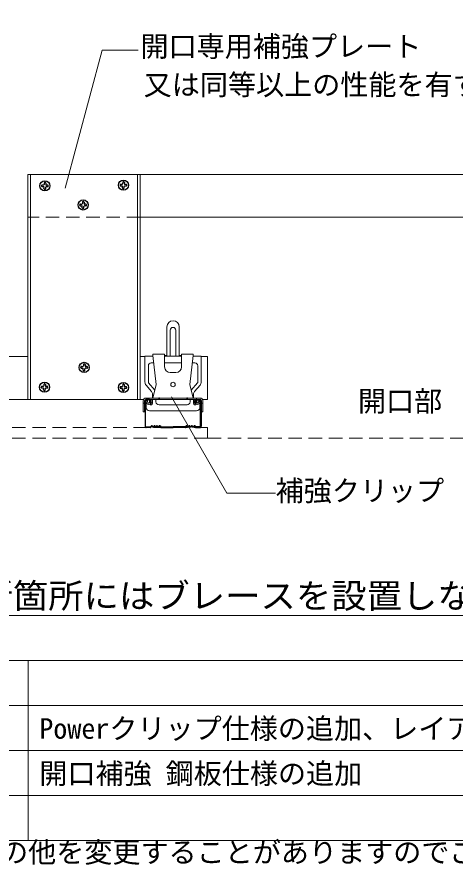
# Model space of a CAD drawing. Units: millimetres on the paper, with parts at other scales. Extents: x -195 to 195, y -140 to 138.
# Drawn here: x -156 to -117, y -139.7 to -64.3 of the extents above; entities that cross this region are included whole.
import ezdxf
from ezdxf.enums import TextEntityAlignment as Align

# ---------------------------------------------------------------- set-up
doc = ezdxf.new("R2010")
doc.units = ezdxf.units.MM
doc.linetypes.add('DASHED1', pattern=[1.8, 1.2, -0.6])
for name, color, linetype, lineweight in [('4-2_野縁受け', 3, 'Continuous', 18), ('4-3_野縁', 2, 'Continuous', 25), ('4-6_文字', 7, 'Continuous', 18), ('4-8_隠線', 4, 'DASHED1', 9), ('4-A_クリップ', 7, 'Continuous', 18), ('4-B_補強金具・金具・その他', 3, 'Continuous', 18), ('4-C_ビス・アンカーボルト・強調図形', 2, 'Continuous', 25), ('4-D_パネル', 4, 'DASHED1', 9), ('4-E_補助線', 4, 'DASHED1', 9), ('F-3_野縁', 7, 'Continuous', 18)]:
    doc.layers.add(name, color=color, linetype=linetype, lineweight=lineweight)
doc.layers.add('F-6_文字', color=7, linetype='Continuous')
doc.styles.add('ＭＳ ゴシック', font='')
doc.styles.get('ＭＳ ゴシック').set_extended_font_data('MS Gothic')

msp = doc.modelspace()

# ---------------------------------------------------------------- linework, layer by layer
at = {"layer": '4-2_野縁受け'}
for p, q in [((-155.022, -78.272), (-88.022, -78.272)), ((-145.022, -82.072), (-98.022, -82.072)), ((-155.022, -94.472), (-160.493, -94.472)), ((-145.022, -94.472), (-144.593, -94.472)), ((-139.022, -94.472), (-139.593, -94.472)), ((-139.022, -98.272), (-139.022, -94.472)), ((-155.022, -98.272), (-160.493, -98.272)), ((-139.465, -98.272), (-139.022, -98.272))]:
    msp.add_line(p, q, dxfattribs=at)
at = {"layer": '4-3_野縁', "color": 3, "lineweight": 18}
msp.add_line((-145.022, -98.272), (-144.721, -98.272), dxfattribs=at)
at = {"layer": '4-3_野縁'}
for p, q in [((-144.588, -98.372), (-144.588, -100.667)), ((-144.538, -100.667), (-144.538, -98.372)), ((-144.188, -98.272), (-144.488, -98.272)), ((-144.188, -98.322), (-144.488, -98.322)), ((-144.138, -98.572), (-144.138, -98.372)), ((-144.138, -98.572), (-144.088, -98.572)), ((-144.088, -98.572), (-144.088, -98.372)), ((-140.088, -98.572), (-140.088, -98.372)), ((-140.038, -98.572), (-140.088, -98.572)), ((-140.038, -98.572), (-140.038, -98.372)), ((-139.988, -98.272), (-139.688, -98.272)), ((-139.988, -98.322), (-139.688, -98.322)), ((-139.638, -100.667), (-139.638, -98.372)), ((-139.588, -98.372), (-139.588, -100.667)), ((-144.488, -100.722), (-144.129, -100.722)), ((-144.488, -100.722), (-144.129, -100.722)), ((-144.129, -100.772), (-144.488, -100.772)), ((-144.129, -100.772), (-144.488, -100.772)), ((-144.094, -100.707), (-144.023, -100.636)), ((-144.023, -100.636), (-144.094, -100.707)), ((-143.988, -100.672), (-144.059, -100.742)), ((-143.988, -100.672), (-144.059, -100.742)), ((-143.288, -100.672), (-143.217, -100.742)), ((-143.252, -100.636), (-143.182, -100.707)), ((-143.146, -100.722), (-142.088, -100.722)), ((-143.146, -100.772), (-142.088, -100.772)), ((-141.029, -100.722), (-142.088, -100.722)), ((-141.029, -100.772), (-142.088, -100.772)), ((-140.923, -100.636), (-140.994, -100.707)), ((-140.888, -100.672), (-140.958, -100.742)), ((-140.188, -100.672), (-140.117, -100.742)), ((-140.188, -100.672), (-140.117, -100.742)), ((-140.082, -100.707), (-140.152, -100.636)), ((-140.152, -100.636), (-140.082, -100.707)), ((-139.688, -100.722), (-140.046, -100.722)), ((-139.688, -100.722), (-140.046, -100.722)), ((-140.046, -100.772), (-139.688, -100.772)), ((-140.046, -100.772), (-139.688, -100.772))]:
    msp.add_line(p, q, dxfattribs=at)
for centre, radius, start, end in [((-144.488, -98.372), 0.1, 90.00299, 180.00299), ((-144.488, -98.372), 0.05, 90.00299, 180.00299), ((-144.188, -98.372), 0.1, 0.00299, 90.00299), ((-144.188, -98.372), 0.05, 0.00299, 90.00299), ((-139.988, -98.372), 0.1, 89.99699, 179.99699), ((-139.988, -98.372), 0.05, 89.99699, 179.99699), ((-139.688, -98.372), 0.1, 359.99699, 89.99699), ((-139.688, -98.372), 0.05, 359.99699, 89.99699), ((-144.488, -100.672), 0.1, 177.476, 270), ((-144.488, -100.672), 0.1, 177.476, 270), ((-144.488, -100.672), 0.05, 177.476, 270), ((-144.488, -100.672), 0.05, 177.476, 270), ((-144.129, -100.672), 0.05, 269.99998, 314.99998), ((-144.129, -100.672), 0.05, 270, 314.99998), ((-144.129, -100.672), 0.1, 270, 315), ((-144.129, -100.672), 0.1, 270, 314.99998), ((-143.988, -100.672), 0.05, 46.39717, 135), ((-143.863, -100.54), 0.181, 226.39717, 313.60281), ((-143.863, -100.54), 0.131, 226.39717, 313.60281), ((-143.738, -100.672), 0.05, 36.86989, 133.60281), ((-143.638, -100.597), 0.125, 216.86989, 323.1301), ((-143.638, -100.597), 0.075, 216.86989, 323.1301), ((-143.538, -100.672), 0.05, 36.86989, 143.1301), ((-143.538, -100.672), 0.05, 46.39717, 143.1301), ((-143.413, -100.54), 0.181, 226.39717, 313.60281), ((-143.413, -100.54), 0.131, 226.39717, 313.60281), ((-143.288, -100.672), 0.05, 44.99998, 133.60281), ((-143.146, -100.672), 0.1, 225, 270), ((-143.146, -100.672), 0.05, 225, 270), ((-141.029, -100.672), 0.05, 270, 315), ((-141.029, -100.672), 0.1, 270, 315), ((-140.888, -100.672), 0.05, 46.39719, 135.00002), ((-140.763, -100.54), 0.181, 226.39719, 313.60283), ((-140.763, -100.54), 0.131, 226.39719, 313.60283), ((-140.638, -100.672), 0.05, 36.8699, 143.13011), ((-140.638, -100.672), 0.05, 36.8699, 133.60283), ((-140.538, -100.597), 0.125, 216.8699, 323.13011), ((-140.538, -100.597), 0.075, 216.8699, 323.13011), ((-140.438, -100.672), 0.05, 46.39719, 143.13011), ((-140.313, -100.54), 0.181, 226.39719, 313.60283), ((-140.313, -100.54), 0.131, 226.39719, 313.60283), ((-140.188, -100.672), 0.05, 45, 133.60283), ((-140.046, -100.672), 0.1, 225, 270), ((-140.046, -100.672), 0.1, 225.00002, 270), ((-140.046, -100.672), 0.05, 225, 270), ((-140.046, -100.672), 0.05, 225.00002, 270), ((-139.688, -100.672), 0.1, 270, 2.524), ((-139.688, -100.672), 0.1, 269.99997, 2.524), ((-139.688, -100.672), 0.05, 270, 2.524), ((-139.688, -100.672), 0.05, 269.99997, 2.524)]:
    msp.add_arc(centre, radius, start, end, dxfattribs=at)
at = {"layer": '4-6_文字'}
for points in [[(-151.709, -79.496), (-148.42, -67.225), (-145.189, -67.225)], [(-142.235, -98.057), (-137.299, -106.605), (-132.962, -106.605)]]:
    msp.add_lwpolyline(points, dxfattribs=at)
at = {"layer": '4-8_隠線'}
msp.add_line((-145.022, -82.072), (-155.022, -82.072), dxfattribs=at)
at = {"layer": '4-A_クリップ'}
for p, q in [((-142.643, -91.832), (-142.643, -94.382)), ((-141.543, -91.832), (-141.543, -94.382)), ((-142.348, -92.122), (-142.348, -94.432)), ((-141.848, -92.122), (-141.848, -94.432)), ((-143.893, -94.252), (-143.893, -94.372)), ((-142.843, -94.252), (-143.893, -94.252)), ((-142.843, -95.382), (-142.843, -94.252)), ((-141.343, -94.252), (-140.293, -94.252)), ((-141.343, -95.382), (-141.343, -94.252)), ((-140.293, -94.252), (-140.293, -94.372)), ((-144.593, -96.735), (-144.593, -94.432)), ((-143.886, -94.432), (-144.593, -94.432)), ((-142.843, -94.382), (-142.843, -94.372)), ((-142.843, -94.382), (-142.643, -94.382)), ((-141.343, -94.432), (-142.843, -94.432)), ((-141.543, -94.382), (-141.343, -94.382)), ((-141.343, -94.382), (-141.343, -94.372)), ((-139.593, -94.432), (-140.3, -94.432)), ((-139.593, -96.735), (-139.593, -94.432)), ((-144.293, -96.735), (-144.293, -95.282)), ((-144.043, -95.032), (-143.816, -95.032)), ((-142.843, -95.032), (-141.343, -95.032)), ((-140.37, -95.032), (-140.143, -95.032)), ((-139.893, -96.735), (-139.893, -95.282)), ((-141.843, -95.882), (-142.343, -95.882)), ((-144.012, -97.57), (-144.499, -96.993)), ((-143.718, -97.453), (-144.269, -96.8)), ((-140.467, -97.453), (-139.916, -96.8)), ((-140.174, -97.57), (-139.687, -96.993)), ((-143.918, -97.828), (-143.918, -98.152)), ((-140.268, -97.828), (-140.268, -98.152)), ((-144.753, -98.392), (-144.753, -98.602)), ((-144.753, -98.602), (-144.753, -99.382)), ((-144.753, -98.602), (-144.633, -98.602)), ((-144.633, -98.392), (-144.633, -98.602)), ((-144.633, -98.602), (-144.633, -99.382)), ((-139.671, -98.272), (-144.515, -98.272)), ((-144.515, -98.272), (-143.918, -98.272)), ((-144.513, -98.152), (-139.666, -98.152)), ((-144.513, -98.272), (-143.893, -98.272)), ((-144.493, -98.467), (-144.493, -98.362)), ((-144.373, -98.362), (-144.493, -98.362)), ((-144.488, -98.982), (-144.488, -98.322)), ((-144.298, -98.322), (-144.488, -98.322)), ((-144.373, -98.467), (-144.373, -98.362)), ((-144.198, -98.422), (-144.198, -98.596)), ((-144.103, -98.322), (-144.103, -98.467)), ((-143.983, -98.322), (-143.983, -98.467)), ((-143.933, -98.272), (-140.253, -98.272)), ((-143.918, -98.272), (-143.918, -98.322)), ((-143.918, -98.622), (-143.918, -98.322)), ((-143.008, -98.272), (-143.672, -98.272)), ((-143.618, -98.272), (-143.618, -98.487)), ((-143.618, -98.272), (-143.618, -98.487)), ((-143.403, -98.272), (-143.343, -98.092)), ((-143.343, -98.092), (-143.343, -98.272)), ((-143.343, -98.092), (-143.283, -98.272)), ((-143.343, -98.762), (-140.843, -98.762)), ((-140.903, -98.272), (-140.843, -98.092)), ((-140.843, -98.092), (-140.843, -98.272)), ((-140.843, -98.092), (-140.783, -98.272)), ((-140.568, -98.272), (-140.568, -98.487)), ((-140.568, -98.272), (-140.568, -98.487)), ((-140.268, -98.272), (-140.268, -98.322)), ((-140.268, -98.272), (-139.671, -98.272)), ((-140.268, -98.622), (-140.268, -98.322)), ((-139.673, -98.272), (-140.253, -98.272)), ((-140.203, -98.322), (-140.203, -98.467)), ((-140.083, -98.322), (-140.083, -98.467)), ((-139.988, -98.422), (-139.988, -98.596)), ((-139.888, -98.322), (-139.698, -98.322)), ((-139.813, -98.362), (-139.693, -98.362)), ((-139.813, -98.467), (-139.813, -98.362)), ((-139.698, -98.982), (-139.698, -98.322)), ((-139.693, -98.467), (-139.693, -98.362)), ((-139.553, -98.392), (-139.553, -98.602)), ((-139.433, -98.602), (-139.553, -98.602)), ((-139.553, -98.602), (-139.553, -99.382)), ((-139.433, -98.392), (-139.433, -98.602)), ((-139.433, -98.602), (-139.433, -99.382)), ((-144.753, -99.382), (-144.633, -99.382)), ((-144.188, -99.282), (-139.998, -99.282)), ((-139.553, -99.382), (-139.433, -99.382))]:
    msp.add_line(p, q, dxfattribs=at)
for points in [[(-143.893, -94.372), (-143.593, -96.952), (-143.893, -98.152)], [(-140.293, -94.372), (-140.593, -96.952), (-140.293, -98.152)]]:
    msp.add_lwpolyline(points, dxfattribs=at)
msp.add_circle((-142.093, -96.952), 0.2, dxfattribs=at)
for centre, radius, start, end in [((-142.093, -91.832), 0.55, 90, 180), ((-142.098, -92.122), 0.25, 0, 180), ((-142.093, -91.832), 0.55, 0, 90), ((-144.043, -95.282), 0.25, 90, 180), ((-142.343, -95.382), 0.5, 180, 270), ((-141.843, -95.382), 0.5, 270, 0), ((-140.143, -95.282), 0.25, 0, 90), ((-144.193, -96.735), 0.4, 180, 220.15601), ((-144.193, -96.735), 0.1, 180, 220.15601), ((-139.993, -96.735), 0.1, 319.84401, 0), ((-139.993, -96.735), 0.4, 319.84401, 0), ((-144.318, -97.828), 0.4, 0, 40.15601), ((-139.868, -97.828), 0.4, 139.84401, 180), ((-144.513, -98.392), 0.24, 91.52271, 180), ((-144.513, -98.392), 0.12, 90, 180), ((-144.513, -98.392), 0.24, 90, 91.52271), ((-144.238, -98.467), 0.255, 180, 270), ((-144.238, -98.467), 0.135, 180, 270), ((-144.298, -98.422), 0.1, 0, 90), ((-144.238, -98.467), 0.255, 270, 0), ((-144.238, -98.467), 0.135, 270, 0), ((-144.058, -98.622), 0.14, 219.7397, 0), ((-143.933, -98.322), 0.17, 162.89536, 180), ((-143.933, -98.322), 0.05, 90, 180), ((-143.343, -98.487), 0.275, 180, 270), ((-140.843, -98.487), 0.275, 270, 0), ((-140.128, -98.622), 0.14, 180, 320.25969), ((-140.253, -98.322), 0.05, 0, 90), ((-139.948, -98.467), 0.255, 180, 270), ((-140.253, -98.322), 0.17, 0, 17.10464), ((-139.948, -98.467), 0.135, 180, 270), ((-139.888, -98.422), 0.1, 90, 180), ((-139.948, -98.467), 0.255, 270, 0), ((-139.948, -98.467), 0.135, 270, 0), ((-139.673, -98.392), 0.24, 0, 90), ((-139.673, -98.392), 0.24, 88.47729, 90), ((-139.673, -98.392), 0.12, 0, 90), ((-144.188, -98.982), 0.3, 180, 270), ((-139.998, -98.982), 0.3, 270, 0)]:
    msp.add_arc(centre, radius, start, end, dxfattribs=at)
at = {"layer": '4-B_補強金具・金具・その他'}
for p, q in [((-154.792, -78.272), (-154.792, -98.272)), ((-145.252, -98.272), (-145.252, -78.272))]:
    msp.add_line(p, q, dxfattribs=at)
msp.add_lwpolyline([(-155.022, -98.272), (-145.022, -98.272), (-145.022, -78.272), (-155.022, -78.272)], close=True, dxfattribs=at)
at = {"layer": '4-C_ビス・アンカーボルト・強調図形'}
for p, q in [((-153.567, -79.034), (-153.571, -79.159)), ((-153.515, -78.986), (-153.49, -78.987)), ((-153.465, -78.988), (-153.49, -78.987)), ((-153.417, -79.039), (-153.422, -79.164)), ((-146.761, -79.141), (-146.636, -79.146)), ((-146.58, -78.972), (-146.584, -79.097)), ((-146.528, -78.924), (-146.503, -78.925)), ((-146.478, -78.926), (-146.503, -78.925)), ((-146.43, -78.978), (-146.434, -79.103)), ((-146.261, -79.159), (-146.386, -79.154)), ((-153.802, -79.301), (-153.801, -79.276)), ((-153.8, -79.251), (-153.801, -79.276)), ((-153.753, -79.353), (-153.628, -79.357)), ((-153.748, -79.203), (-153.623, -79.207)), ((-153.585, -79.534), (-153.58, -79.409)), ((-153.536, -79.586), (-153.511, -79.586)), ((-153.486, -79.587), (-153.511, -79.586)), ((-153.435, -79.539), (-153.43, -79.414)), ((-153.254, -79.37), (-153.379, -79.366)), ((-153.248, -79.22), (-153.373, -79.216)), ((-153.202, -79.322), (-153.201, -79.297)), ((-153.2, -79.272), (-153.201, -79.297)), ((-146.813, -79.189), (-146.814, -79.214)), ((-146.814, -79.239), (-146.814, -79.214)), ((-146.766, -79.291), (-146.641, -79.295)), ((-146.597, -79.472), (-146.593, -79.347)), ((-146.549, -79.524), (-146.524, -79.525)), ((-146.499, -79.526), (-146.524, -79.525)), ((-146.447, -79.477), (-146.443, -79.352)), ((-146.266, -79.309), (-146.391, -79.304)), ((-146.215, -79.26), (-146.214, -79.235)), ((-146.213, -79.21), (-146.214, -79.235)), ((-150.401, -81.002), (-150.4, -80.977)), ((-150.399, -80.952), (-150.4, -80.977)), ((-150.353, -81.053), (-150.228, -81.058)), ((-150.347, -80.903), (-150.222, -80.908)), ((-150.184, -81.234), (-150.179, -81.109)), ((-150.166, -80.735), (-150.171, -80.86)), ((-150.136, -81.286), (-150.111, -81.287)), ((-150.115, -80.686), (-150.09, -80.687)), ((-150.086, -81.288), (-150.111, -81.287)), ((-150.065, -80.688), (-150.09, -80.687)), ((-150.034, -81.24), (-150.029, -81.115)), ((-150.016, -80.74), (-150.021, -80.865)), ((-149.853, -81.071), (-149.978, -81.066)), ((-149.848, -80.921), (-149.973, -80.916)), ((-149.801, -81.023), (-149.8, -80.998)), ((-149.799, -80.973), (-149.8, -80.998)), ((-150.308, -95.44), (-150.307, -95.415)), ((-150.306, -95.39), (-150.307, -95.415)), ((-150.26, -95.491), (-150.135, -95.496)), ((-150.255, -95.341), (-150.13, -95.346)), ((-150.091, -95.672), (-150.087, -95.547)), ((-150.074, -95.173), (-150.078, -95.298)), ((-150.043, -95.724), (-150.018, -95.725)), ((-150.022, -95.124), (-149.997, -95.125)), ((-149.993, -95.726), (-150.018, -95.725)), ((-149.972, -95.126), (-149.997, -95.125)), ((-149.941, -95.678), (-149.937, -95.553)), ((-149.924, -95.178), (-149.928, -95.303)), ((-149.76, -95.509), (-149.885, -95.504)), ((-149.755, -95.359), (-149.88, -95.355)), ((-149.708, -95.461), (-149.707, -95.436)), ((-149.707, -95.411), (-149.707, -95.436)), ((-153.831, -97.152), (-153.832, -97.177)), ((-153.832, -97.202), (-153.832, -97.177)), ((-153.784, -97.254), (-153.659, -97.258)), ((-153.779, -97.104), (-153.654, -97.108)), ((-153.598, -96.935), (-153.602, -97.06)), ((-153.546, -96.887), (-153.521, -96.888)), ((-153.496, -96.888), (-153.521, -96.888)), ((-153.448, -96.94), (-153.452, -97.065)), ((-153.285, -97.271), (-153.409, -97.267)), ((-153.279, -97.121), (-153.404, -97.117)), ((-153.233, -97.223), (-153.232, -97.198)), ((-153.231, -97.173), (-153.232, -97.198)), ((-146.813, -97.183), (-146.814, -97.208)), ((-146.814, -97.233), (-146.814, -97.208)), ((-146.761, -97.135), (-146.636, -97.139)), ((-146.58, -96.966), (-146.584, -97.091)), ((-146.528, -96.918), (-146.503, -96.919)), ((-146.478, -96.919), (-146.503, -96.919)), ((-146.43, -96.971), (-146.434, -97.096)), ((-146.261, -97.152), (-146.386, -97.148)), ((-146.215, -97.254), (-146.214, -97.229)), ((-146.213, -97.204), (-146.214, -97.229)), ((-153.615, -97.435), (-153.611, -97.31)), ((-153.567, -97.486), (-153.542, -97.487)), ((-153.517, -97.488), (-153.542, -97.487)), ((-153.466, -97.44), (-153.461, -97.315)), ((-146.766, -97.285), (-146.641, -97.289)), ((-146.597, -97.466), (-146.593, -97.341)), ((-146.549, -97.517), (-146.524, -97.518)), ((-146.499, -97.519), (-146.524, -97.518)), ((-146.447, -97.471), (-146.443, -97.346)), ((-146.266, -97.302), (-146.391, -97.298))]:
    msp.add_line(p, q, dxfattribs=at)
for centre in [(-153.501, -79.287), (-146.514, -79.225), (-150.1, -80.987), (-150.007, -95.425), (-153.532, -97.187), (-146.514, -97.218)]:
    msp.add_circle(centre, 0.45, dxfattribs=at)
for centre, start, end in [((-153.621, -79.157), 268, 358), ((-153.517, -79.036), 88, 178), ((-153.467, -79.038), 358, 88), ((-153.372, -79.166), 178, 268), ((-146.763, -79.191), 88, 178), ((-146.634, -79.096), 268, 358), ((-146.53, -78.974), 88, 178), ((-146.48, -78.976), 358, 88), ((-146.384, -79.104), 178, 268), ((-146.263, -79.209), 358, 88), ((-153.752, -79.303), 178, 268), ((-153.75, -79.253), 88, 178), ((-153.63, -79.407), 358, 88), ((-153.535, -79.536), 178, 268), ((-153.485, -79.537), 268, 358), ((-153.38, -79.416), 88, 178), ((-153.252, -79.32), 268, 358), ((-153.25, -79.27), 358, 88), ((-146.764, -79.241), 178, 268), ((-146.643, -79.345), 358, 88), ((-146.547, -79.474), 178, 268), ((-146.497, -79.476), 268, 358), ((-146.393, -79.354), 88, 178), ((-146.265, -79.259), 268, 358), ((-150.351, -81.003), 178, 268), ((-150.349, -80.953), 88, 178), ((-150.229, -81.108), 358, 88), ((-150.221, -80.858), 268, 358), ((-150.134, -81.236), 178, 268), ((-150.116, -80.736), 88, 178), ((-150.084, -81.238), 268, 358), ((-150.066, -80.738), 358, 88), ((-149.979, -81.116), 88, 178), ((-149.971, -80.867), 178, 268), ((-149.851, -81.021), 268, 358), ((-149.849, -80.971), 358, 88), ((-150.258, -95.441), 178, 268), ((-150.256, -95.391), 88, 178), ((-150.137, -95.546), 358, 88), ((-150.128, -95.296), 268, 358), ((-150.041, -95.674), 178, 268), ((-150.024, -95.174), 88, 178), ((-149.991, -95.676), 268, 358), ((-149.974, -95.176), 358, 88), ((-149.887, -95.554), 88, 178), ((-149.878, -95.305), 178, 268), ((-149.758, -95.459), 268, 358), ((-149.757, -95.409), 358, 88), ((-153.783, -97.204), 178, 268), ((-153.781, -97.154), 88, 178), ((-153.661, -97.308), 358, 88), ((-153.652, -97.058), 268, 358), ((-153.548, -96.937), 88, 178), ((-153.498, -96.938), 358, 88), ((-153.411, -97.317), 88, 178), ((-153.403, -97.067), 178, 268), ((-153.283, -97.221), 268, 358), ((-153.281, -97.171), 358, 88), ((-146.764, -97.235), 178, 268), ((-146.763, -97.185), 88, 178), ((-146.634, -97.089), 268, 358), ((-146.53, -96.968), 88, 178), ((-146.48, -96.969), 358, 88), ((-146.384, -97.098), 178, 268), ((-146.265, -97.252), 268, 358), ((-146.263, -97.202), 358, 88), ((-153.566, -97.436), 178, 268), ((-153.516, -97.438), 268, 358), ((-146.643, -97.339), 358, 88), ((-146.547, -97.467), 178, 268), ((-146.497, -97.469), 268, 358), ((-146.393, -97.348), 88, 178)]:
    msp.add_arc(centre, 0.05, start, end, dxfattribs=at)
at = {"layer": '4-D_パネル'}
for p, q in [((-139.022, -100.772), (-185.482, -100.772)), ((-139.022, -101.722), (-139.022, -100.772)), ((-139.022, -101.722), (-185.482, -101.722))]:
    msp.add_line(p, q, dxfattribs=at)
at = {"layer": '4-E_補助線'}
msp.add_line((-139.022, -101.722), (-104.022, -101.722), dxfattribs=at)
at = {"layer": 'F-3_野縁', "color": 3}
for p, q in [((-191, -117.5), (191, -117.5)), ((-195, -121.5), (195, -121.5))]:
    msp.add_line(p, q, dxfattribs=at)
at = {"layer": 'F-3_野縁', "color": 4, "lineweight": 9}
for p, q in [((-155, -121.5), (-155, -137.5)), ((-190, -125.5), (-75, -125.5)), ((-190, -129.5), (-75, -129.5)), ((-190, -133.5), (-75, -133.5))]:
    msp.add_line(p, q, dxfattribs=at)
at = {"layer": 'F-3_野縁', "color": 3}
msp.add_lwpolyline([(-195, 137.5), (-195, -137.5), (195, -137.5)], dxfattribs=at)

# ---------------------------------------------------------------- texts
at = {"layer": '4-6_文字', "style": 'ＭＳ ゴシック'}
for s, p in [('開口専用補強プレート', (-144.993, -68.351)), ('又は同等以上の性能を有する部材', (-144.706, -71.759)), ('開口部', (-125.633, -99.896)), ('補強クリップ（開口廻り）', (-132.962, -107.855))]:
    msp.add_text(s, height=1.833, dxfattribs=at).set_placement(p, align=Align.BOTTOM_LEFT)
at = {"layer": 'F-6_文字', "style": 'ＭＳ ゴシック', "width": 1.05}
msp.add_text('※基本的に野縁受け切断箇所にはブレースを設置しないこと', height=2.199, dxfattribs=at).set_placement((-191, -117.5), align=Align.BOTTOM_LEFT)
at = {"layer": 'F-6_文字', "style": 'ＭＳ ゴシック'}
for s, p in [('Powerクリップ仕様の追加、レイアウト変更', (-154, -129)), ('開口補強 鋼板仕様の追加', (-154, -133)), ('商品等改良の為、予告無く規格その他を変更することがありますのでご了承ください。', (-195, -140))]:
    msp.add_text(s, height=1.833, dxfattribs=at).set_placement(p, align=Align.BOTTOM_LEFT)

doc.saveas('drawing.dxf')
